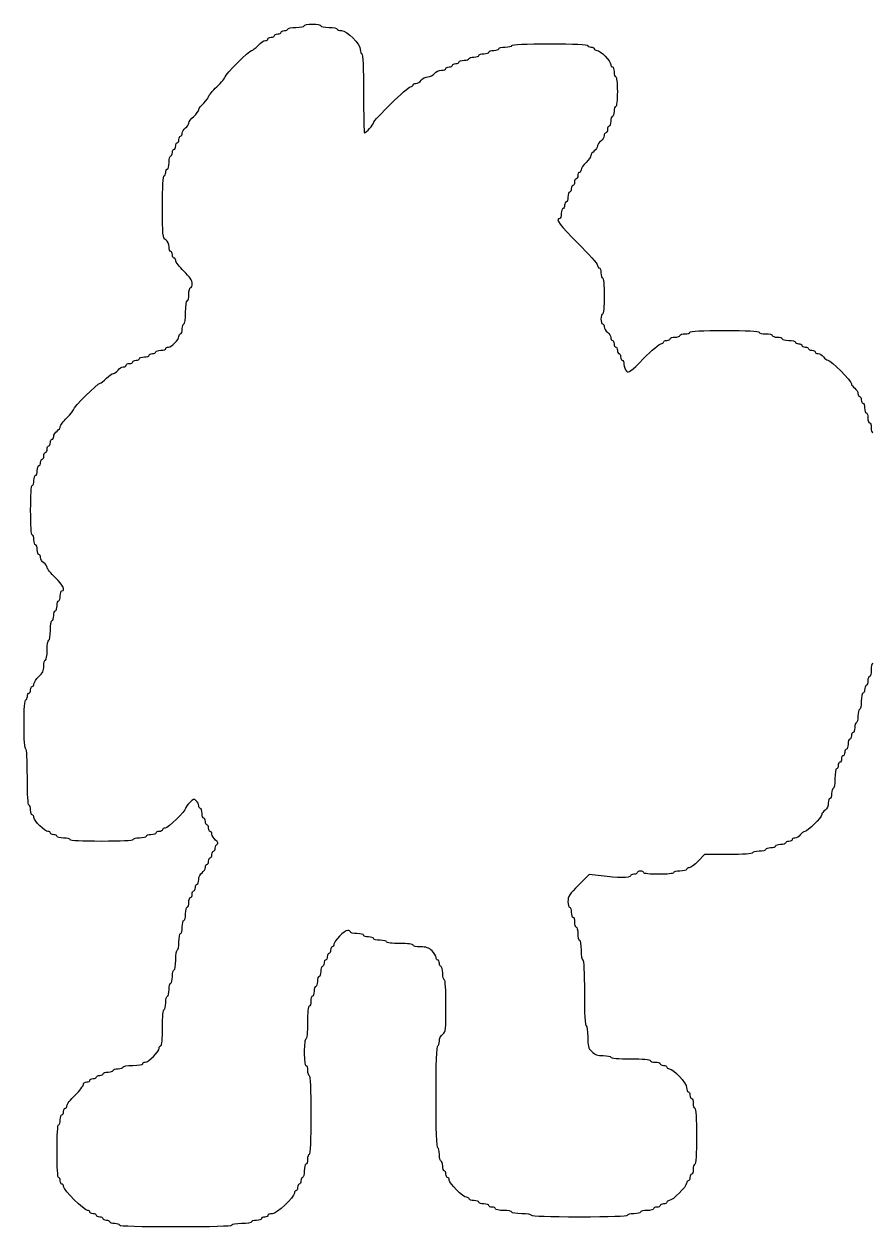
# Model space of a CAD drawing. Extents: x 97 to 1136, y -46 to 735.
# Drawn here: x 97 to 611, y 5 to 735 of the extents above; entities that cross this region are included whole.
import ezdxf

# ---------------------------------------------------------------- set-up
doc = ezdxf.new("R2010")
doc.units = 0
doc.layers.get('0').update_dxf_attribs({"linetype": 'CONTINUOUS'})

msp = doc.modelspace()

# ---------------------------------------------------------------- linework, layer by layer
at = {"color": 7}
for p, q in [((509.482275, 230.720692), (505.639072, 226.720695)), ((524.060662, 230.720692), (509.482275, 230.720692)), ((439.557443, 218.676525), (433.098263, 212.21733)), ((446.84826, 217.729695), (439.557443, 218.676525)), ((154.639065, 5.720715), (154.639065, 5.720715))]:
    msp.add_line(p, q, dxfattribs=at)
for points in [[(252.639075, 729.720691), (252.639075, 730.270696), (253.539075, 730.720696), (254.639077, 730.720696)], [(254.639077, 730.720696), (255.739072, 730.720696), (256.639072, 731.170696), (256.639072, 731.720694)], [(256.639072, 731.720694), (256.639072, 732.270691), (258.889072, 732.720691), (261.639075, 732.720691)], [(261.639075, 732.720691), (264.389077, 732.720691), (266.639077, 733.170691), (266.639077, 733.720696)], [(266.639077, 733.720696), (266.639077, 734.270694), (268.889077, 734.720694), (271.639072, 734.720694)], [(271.639072, 734.720694), (274.389075, 734.720694), (276.639075, 734.270694), (276.639075, 733.720696)], [(276.639075, 733.720696), (276.639075, 733.170691), (278.889075, 732.720691), (281.639077, 732.720691)], [(281.639077, 732.720691), (284.389072, 732.720691), (286.639072, 732.270691), (286.639072, 731.720694)], [(286.639072, 731.720694), (286.639072, 731.170696), (287.775915, 730.720696), (289.165395, 730.720696)], [(289.165395, 730.720696), (292.610362, 730.720696), (300.639075, 722.691984), (300.639075, 719.247009)], [(238.639072, 721.720696), (240.180405, 723.370696), (242.160952, 724.720696), (243.040282, 724.720696)], [(243.040282, 724.720696), (243.919612, 724.720696), (244.639072, 725.170696), (244.639072, 725.720694)], [(244.639072, 725.720694), (244.639072, 726.270691), (245.539072, 726.720691), (246.639075, 726.720691)], [(246.639075, 726.720691), (247.73907, 726.720691), (248.63907, 727.170691), (248.63907, 727.720696)], [(248.63907, 727.720696), (248.63907, 728.270694), (249.53907, 728.720694), (250.639072, 728.720694)], [(250.639072, 728.720694), (251.739075, 728.720694), (252.639075, 729.170694), (252.639075, 729.720691)], [(392.63907, 721.720696), (392.63907, 722.358376), (400.972402, 722.720694), (415.639072, 722.720694)], [(415.639072, 722.720694), (430.305742, 722.720694), (438.639067, 722.358376), (438.639067, 721.720696)], [(218.63907, 702.671896), (218.63907, 704.102544), (233.28807, 718.720696), (234.721732, 718.720696)], [(234.721732, 718.720696), (235.33494, 718.720696), (237.09774, 720.070696), (238.639072, 721.720696)], [(300.639075, 719.247009), (300.639075, 717.857536), (301.089075, 716.720694), (301.639072, 716.720694)], [(301.639072, 716.720694), (302.277967, 716.720694), (302.639077, 708.054024), (302.639077, 692.720694)], [(369.639067, 714.720691), (371.289067, 714.720691), (372.639067, 715.170691), (372.639067, 715.720696)], [(372.639067, 715.720696), (372.639067, 716.270694), (373.989067, 716.720694), (375.639067, 716.720694)], [(375.639067, 716.720694), (377.289067, 716.720694), (378.639067, 717.170694), (378.639067, 717.720691)], [(378.639067, 717.720691), (378.639067, 718.270696), (379.989067, 718.720696), (381.639067, 718.720696)], [(381.639067, 718.720696), (383.289067, 718.720696), (384.639067, 719.170696), (384.639067, 719.720694)], [(384.639067, 719.720694), (384.639067, 720.270691), (386.439067, 720.720691), (388.639072, 720.720691)], [(388.639072, 720.720691), (390.83907, 720.720691), (392.63907, 721.170691), (392.63907, 721.720696)], [(438.639067, 721.720696), (438.639067, 721.170691), (439.539067, 720.720691), (440.63907, 720.720691)], [(440.63907, 720.720691), (441.739072, 720.720691), (442.639072, 720.270691), (442.639072, 719.720694)], [(442.639072, 719.720694), (442.639072, 719.170696), (443.329072, 718.720696), (444.172402, 718.720696)], [(444.172402, 718.720696), (446.162812, 718.720696), (452.63907, 712.244431), (452.63907, 710.254029)], [(352.63908, 707.720694), (352.63908, 708.270691), (353.53908, 708.720691), (354.639075, 708.720691)], [(354.639075, 708.720691), (355.739077, 708.720691), (356.639077, 709.170691), (356.639077, 709.720696)], [(356.639077, 709.720696), (356.639077, 710.270694), (357.539077, 710.720694), (358.63908, 710.720694)], [(358.63908, 710.720694), (359.739075, 710.720694), (360.639075, 711.170694), (360.639075, 711.720691)], [(360.639075, 711.720691), (360.639075, 712.270696), (361.989075, 712.720696), (363.639075, 712.720696)], [(363.639075, 712.720696), (365.289075, 712.720696), (366.639075, 713.170696), (366.639075, 713.720694)], [(366.639075, 713.720694), (366.639075, 714.270691), (367.989075, 714.720691), (369.639067, 714.720691)], [(452.63907, 710.254029), (452.63907, 709.410691), (453.08907, 708.720691), (453.639075, 708.720691)], [(453.639075, 708.720691), (454.189072, 708.720691), (454.639072, 707.370691), (454.639072, 705.720691)], [(213.639067, 696.720691), (216.389062, 699.399279), (218.63907, 702.077319), (218.63907, 702.671896)], [(337.639072, 700.720696), (338.434245, 701.823931), (340.227765, 702.720691), (341.639077, 702.720691)], [(341.639077, 702.720691), (343.050382, 702.720691), (344.843902, 703.617459), (345.639075, 704.720694)], [(345.639075, 704.720694), (346.485585, 705.895164), (348.227767, 706.720696), (349.859835, 706.720696)], [(349.859835, 706.720696), (351.388417, 706.720696), (352.63908, 707.170696), (352.63908, 707.720694)], [(454.639072, 705.720691), (454.639072, 704.070691), (455.089072, 702.720691), (455.63907, 702.720691)], [(455.63907, 702.720691), (456.23166, 702.720691), (456.639075, 699.054024), (456.639075, 693.720691)], [(208.639065, 690.686829), (208.639065, 691.326871), (210.889065, 694.042111), (213.639067, 696.720691)], [(308.639077, 674.686867), (308.639077, 676.343896), (329.436232, 696.720691), (331.127445, 696.720691)], [(331.127445, 696.720691), (331.958842, 696.720691), (332.639077, 697.170691), (332.639077, 697.720696)], [(332.639077, 697.720696), (332.639077, 698.270694), (333.439732, 698.720694), (334.418317, 698.720694)], [(334.418317, 698.720694), (335.396895, 698.720694), (336.846232, 699.620694), (337.639072, 700.720696)], [(456.639075, 693.720691), (456.639075, 688.387359), (456.23166, 684.720691), (455.63907, 684.720691)], [(202.639065, 682.720696), (202.639065, 683.379361), (203.989065, 685.179361), (205.639065, 686.720694)], [(205.639065, 686.720694), (207.289065, 688.262026), (208.639065, 690.046786), (208.639065, 690.686829)], [(302.639077, 692.720694), (302.639077, 679.520694), (302.884522, 668.720692), (303.184522, 668.720692)], [(199.639065, 678.720691), (201.289065, 680.262024), (202.639065, 682.062024), (202.639065, 682.720696)], [(454.639072, 681.720691), (454.639072, 680.070691), (454.189072, 678.720691), (453.639075, 678.720691)], [(455.63907, 684.720691), (455.089072, 684.720691), (454.639072, 683.370691), (454.639072, 681.720691)], [(192.639067, 668.49993), (192.639067, 669.478515), (193.539067, 670.92786), (194.639062, 671.720692)], [(194.639062, 671.720692), (195.739065, 672.513525), (196.639065, 673.782322), (196.639065, 674.540242)], [(196.639065, 674.540242), (196.639065, 675.298164), (197.989065, 677.179366), (199.639065, 678.720691)], [(303.184522, 668.720692), (304.171927, 668.720692), (308.639077, 673.60686), (308.639077, 674.686867)], [(451.639072, 672.72069), (451.089075, 672.72069), (450.639075, 671.82069), (450.639075, 670.720695)], [(452.63907, 675.720691), (452.63907, 674.07069), (452.18907, 672.72069), (451.639072, 672.72069)], [(453.639075, 678.720691), (453.08907, 678.720691), (452.63907, 677.370691), (452.63907, 675.720691)], [(189.639067, 662.720692), (190.189065, 662.720692), (190.639065, 663.620692), (190.639065, 664.720695)], [(190.639065, 664.720695), (190.639065, 665.82069), (191.089065, 666.72069), (191.639062, 666.72069)], [(191.639062, 666.72069), (192.189067, 666.72069), (192.639067, 667.521352), (192.639067, 668.49993)], [(448.639072, 666.941452), (448.639072, 665.962867), (447.739072, 664.51353), (446.63907, 663.72069)], [(449.63907, 668.720692), (449.089072, 668.720692), (448.639072, 667.920037), (448.639072, 666.941452)], [(450.639075, 670.720695), (450.639075, 669.620692), (450.189075, 668.720692), (449.63907, 668.720692)], [(186.639067, 656.720692), (186.639067, 657.820695), (187.089067, 658.720695), (187.639065, 658.720695)], [(187.639065, 658.720695), (188.189062, 658.720695), (188.639062, 659.620695), (188.639062, 660.72069)], [(188.639062, 660.72069), (188.639062, 661.820692), (189.089062, 662.720692), (189.639067, 662.720692)], [(442.639072, 657.72069), (441.53907, 656.927857), (440.63907, 655.65906), (440.63907, 654.90114)], [(444.639067, 660.72069), (444.639067, 659.86353), (443.739067, 658.51353), (442.639072, 657.72069)], [(446.63907, 663.72069), (445.539067, 662.927857), (444.639067, 661.577857), (444.639067, 660.72069)], [(183.639067, 646.720695), (184.189065, 646.720695), (184.639065, 648.520695), (184.639065, 650.720692)], [(184.639065, 650.720692), (184.639065, 652.92069), (185.089065, 654.72069), (185.639062, 654.72069)], [(185.639062, 654.72069), (186.189067, 654.72069), (186.639067, 655.62069), (186.639067, 656.720692)], [(437.63907, 650.720692), (435.98907, 649.17936), (434.63907, 647.19882), (434.63907, 646.319482)], [(440.63907, 654.90114), (440.63907, 654.143227), (439.28907, 652.262025), (437.63907, 650.720692)], [(180.639067, 623.941455), (180.639067, 635.794282), (181.007895, 642.72069), (181.639065, 642.72069)], [(181.639065, 642.72069), (182.189062, 642.72069), (182.639062, 643.62069), (182.639062, 644.720692)], [(182.639062, 644.720692), (182.639062, 645.820695), (183.089062, 646.720695), (183.639067, 646.720695)], [(432.639067, 642.72069), (432.639067, 641.620695), (432.189067, 640.720695), (431.63907, 640.720695)], [(433.639072, 644.720692), (433.089067, 644.720692), (432.639067, 643.820692), (432.639067, 642.72069)], [(434.63907, 646.319482), (434.63907, 645.440145), (434.18907, 644.720692), (433.639072, 644.720692)], [(429.639067, 636.72069), (429.08907, 636.72069), (428.63907, 635.82069), (428.63907, 634.720695)], [(430.639072, 638.720692), (430.639072, 637.62069), (430.189072, 636.72069), (429.639067, 636.72069)], [(431.63907, 640.720695), (431.089072, 640.720695), (430.639072, 639.820695), (430.639072, 638.720692)], [(426.639067, 629.720692), (426.639067, 628.070692), (426.189067, 626.720692), (425.63907, 626.720692)], [(427.639072, 632.720692), (427.089067, 632.720692), (426.639067, 631.370692), (426.639067, 629.720692)], [(428.63907, 634.720695), (428.63907, 633.620692), (428.18907, 632.720692), (427.639072, 632.720692)], [(182.639062, 603.72069), (180.761235, 605.074155), (180.639067, 606.309382), (180.639067, 623.941455)], [(423.639067, 622.720695), (423.08907, 622.720695), (422.63907, 621.370695), (422.63907, 619.720695)], [(424.639072, 624.72069), (424.639072, 623.620695), (424.189072, 622.720695), (423.639067, 622.720695)], [(425.63907, 626.720692), (425.089072, 626.720692), (424.639072, 625.820692), (424.639072, 624.72069)], [(421.639072, 616.720695), (418.71912, 616.720695), (421.83477, 612.472072), (432.639067, 601.720695)], [(422.63907, 619.720695), (422.63907, 618.070695), (422.18907, 616.720695), (421.639072, 616.720695)], [(184.639065, 599.49993), (184.639065, 601.132005), (183.813532, 602.87418), (182.639062, 603.72069)], [(185.639062, 596.720692), (185.089065, 596.720692), (184.639065, 597.971355), (184.639065, 599.49993)], [(432.639067, 601.720695), (439.239067, 595.15302), (444.639067, 589.091242), (444.639067, 588.25008)], [(186.639067, 594.72069), (186.639067, 595.820692), (186.189067, 596.720692), (185.639062, 596.720692)], [(187.639065, 592.720695), (187.089067, 592.720695), (186.639067, 593.620695), (186.639067, 594.72069)], [(188.639062, 591.155775), (188.639062, 592.016475), (188.189062, 592.720695), (187.639065, 592.720695)], [(193.639065, 584.720692), (190.889062, 587.399272), (188.639062, 590.29506), (188.639062, 591.155775)], [(198.639067, 577.285612), (198.639067, 579.047505), (197.073645, 581.375302), (193.639065, 584.720692)], [(444.639067, 588.25008), (444.639067, 587.40891), (445.089067, 586.720695), (445.639072, 586.720695)], [(445.639072, 586.720695), (446.18907, 586.720695), (446.63907, 585.370695), (446.63907, 583.720695)], [(197.639062, 574.720695), (198.189067, 574.720695), (198.639067, 575.874915), (198.639067, 577.285612)], [(446.63907, 583.720695), (446.63907, 582.070695), (447.08907, 580.720695), (447.639075, 580.720695)], [(447.639075, 580.720695), (448.245135, 580.720695), (448.639072, 576.38736), (448.639072, 569.720692)], [(195.639067, 566.720692), (196.189065, 566.720692), (196.639065, 568.520692), (196.639065, 570.72069)], [(196.639065, 570.72069), (196.639065, 572.920695), (197.089065, 574.720695), (197.639062, 574.720695)], [(448.639072, 569.720692), (448.639072, 563.054025), (448.245135, 558.72069), (447.639075, 558.72069)], [(194.639062, 559.720695), (194.639062, 563.720692), (195.067635, 566.720692), (195.639067, 566.720692)], [(193.639065, 552.72069), (194.210497, 552.72069), (194.639062, 555.72069), (194.639062, 559.720695)], [(447.639075, 558.72069), (447.08907, 558.72069), (446.63907, 557.37069), (446.63907, 555.72069)], [(446.63907, 555.72069), (446.63907, 554.07069), (447.08907, 552.72069), (447.639075, 552.72069)], [(191.639062, 546.72069), (192.189067, 546.72069), (192.639067, 548.07069), (192.639067, 549.72069)], [(192.639067, 549.72069), (192.639067, 551.37069), (193.089067, 552.72069), (193.639065, 552.72069)], [(447.639075, 552.72069), (448.189072, 552.72069), (448.639072, 551.920035), (448.639072, 550.94145)], [(448.639072, 550.94145), (448.639072, 549.962872), (449.539072, 548.513535), (450.639075, 547.720695)], [(450.639075, 547.720695), (451.73907, 546.927855), (452.63907, 545.47851), (452.63907, 544.499932)], [(497.63907, 546.72069), (499.28907, 546.72069), (500.63907, 547.17069), (500.63907, 547.720695)], [(500.63907, 547.720695), (500.63907, 548.355615), (508.305742, 548.720692), (521.639062, 548.720692)], [(521.639062, 548.720692), (534.972412, 548.720692), (542.639062, 548.355615), (542.639062, 547.720695)], [(542.639062, 547.720695), (542.639062, 547.17069), (544.439062, 546.72069), (546.639037, 546.72069)], [(184.184512, 538.720695), (186.184987, 538.720695), (190.639065, 543.174772), (190.639065, 545.17524)], [(190.639065, 545.17524), (190.639065, 546.025245), (191.089065, 546.72069), (191.639062, 546.72069)], [(452.63907, 544.499932), (452.63907, 543.521355), (453.08907, 542.720692), (453.639075, 542.720692)], [(453.639075, 542.720692), (454.189072, 542.720692), (454.639072, 541.820692), (454.639072, 540.72069)], [(454.639072, 540.72069), (454.639072, 539.620695), (455.089072, 538.720695), (455.63907, 538.720695)], [(472.58439, 531.665542), (477.522225, 536.645872), (482.254545, 540.72069), (483.100665, 540.72069)], [(483.100665, 540.72069), (483.946792, 540.72069), (484.639072, 541.17069), (484.639072, 541.720695)], [(484.639072, 541.720695), (484.639072, 542.270692), (485.539072, 542.720692), (486.639075, 542.720692)], [(486.639075, 542.720692), (487.73907, 542.720692), (488.63907, 543.170692), (488.63907, 543.72069)], [(488.63907, 543.72069), (488.63907, 544.270695), (489.98907, 544.720695), (491.63907, 544.720695)], [(491.63907, 544.720695), (493.28907, 544.720695), (494.63907, 545.170695), (494.63907, 545.720692)], [(494.63907, 545.720692), (494.63907, 546.27069), (495.98907, 546.72069), (497.63907, 546.72069)], [(546.639037, 546.72069), (548.839087, 546.72069), (550.639087, 546.27069), (550.639087, 545.720692)], [(550.639087, 545.720692), (550.639087, 545.170695), (551.989087, 544.720695), (553.639087, 544.720695)], [(553.639087, 544.720695), (555.289087, 544.720695), (556.639087, 544.270695), (556.639087, 543.72069)], [(556.639087, 543.72069), (556.639087, 543.170692), (558.439087, 542.720692), (560.639062, 542.720692)], [(560.639062, 542.720692), (562.839037, 542.720692), (564.639037, 542.270692), (564.639037, 541.720695)], [(564.639037, 541.720695), (564.639037, 541.17069), (565.539037, 540.72069), (566.639062, 540.72069)], [(566.639062, 540.72069), (567.739087, 540.72069), (568.639087, 540.27069), (568.639087, 539.720692)], [(169.639065, 532.720695), (171.289065, 532.720695), (172.639065, 533.170695), (172.639065, 533.720692)], [(172.639065, 533.720692), (172.639065, 534.27069), (173.539065, 534.72069), (174.639067, 534.72069)], [(174.639067, 534.72069), (175.739062, 534.72069), (176.639062, 535.17069), (176.639062, 535.720695)], [(176.639062, 535.720695), (176.639062, 536.270692), (177.989062, 536.720692), (179.639062, 536.720692)], [(179.639062, 536.720692), (181.289062, 536.720692), (182.639062, 537.170692), (182.639062, 537.72069)], [(182.639062, 537.72069), (182.639062, 538.270695), (183.334515, 538.720695), (184.184512, 538.720695)], [(455.63907, 538.720695), (456.189075, 538.720695), (456.639075, 537.820695), (456.639075, 536.720692)], [(456.639075, 536.720692), (456.639075, 535.62069), (457.089075, 534.72069), (457.639072, 534.72069)], [(457.639072, 534.72069), (458.18907, 534.72069), (458.63907, 533.82069), (458.63907, 532.720695)], [(568.639087, 539.720692), (568.639087, 539.170695), (569.539087, 538.720695), (570.639037, 538.720695)], [(570.639037, 538.720695), (571.739062, 538.720695), (572.639062, 538.270695), (572.639062, 537.72069)], [(572.639062, 537.72069), (572.639062, 537.170692), (573.539062, 536.720692), (574.639087, 536.720692)], [(574.639087, 536.720692), (575.739037, 536.720692), (576.639037, 536.270692), (576.639037, 535.720695)], [(576.639037, 535.720695), (576.639037, 535.17069), (577.439737, 534.72069), (578.418337, 534.72069)], [(578.418337, 534.72069), (579.396862, 534.72069), (580.846237, 533.82069), (581.639062, 532.720695)], [(153.63906, 524.720692), (154.4319, 525.820695), (155.881245, 526.720695), (156.859822, 526.720695)], [(156.859822, 526.720695), (157.838407, 526.720695), (158.639062, 527.170695), (158.639062, 527.720692)], [(158.639062, 527.720692), (158.639062, 528.27069), (159.539062, 528.72069), (160.639065, 528.72069)], [(160.639065, 528.72069), (161.739067, 528.72069), (162.639067, 529.17069), (162.639067, 529.720695)], [(162.639067, 529.720695), (162.639067, 530.270692), (163.539067, 530.720692), (164.639062, 530.720692)], [(164.639062, 530.720692), (165.739065, 530.720692), (166.639065, 531.170692), (166.639065, 531.72069)], [(166.639065, 531.72069), (166.639065, 532.270695), (167.989065, 532.720695), (169.639065, 532.720695)], [(458.63907, 532.720695), (458.63907, 531.620692), (459.08907, 530.720692), (459.639075, 530.720692)], [(459.639075, 530.720692), (460.189072, 530.720692), (460.639072, 529.563555), (460.639072, 528.149265)], [(460.639072, 528.149265), (460.639072, 526.734982), (461.306752, 524.910165), (462.12279, 524.094112)], [(462.12279, 524.094112), (463.434435, 522.782482), (464.64783, 523.660665), (472.58439, 531.665542)], [(581.639062, 532.720695), (582.431887, 531.620692), (583.664587, 530.720692), (584.378362, 530.720692)], [(584.378362, 530.720692), (586.069537, 530.720692), (598.639087, 518.15118), (598.639087, 516.459975)], [(142.721722, 516.72069), (143.33493, 516.72069), (145.09773, 518.07069), (146.639062, 519.72069)], [(146.639062, 519.72069), (148.180395, 521.37069), (150.06159, 522.72069), (150.81951, 522.72069)], [(150.81951, 522.72069), (151.57743, 522.72069), (152.84622, 523.62069), (153.63906, 524.720692)], [(126.63906, 500.65842), (126.63906, 502.098435), (141.279885, 516.72069), (142.721722, 516.72069)], [(598.639087, 516.459975), (598.639087, 515.7462), (599.539087, 514.51353), (600.639037, 513.72069)], [(600.639037, 513.72069), (601.739062, 512.92785), (602.639062, 511.478512), (602.639062, 510.499935)], [(602.639062, 510.499935), (602.639062, 509.52135), (603.089062, 508.720695), (603.639037, 508.720695)], [(603.639037, 508.720695), (604.189012, 508.720695), (604.639012, 507.820695), (604.639012, 506.720692)], [(604.639012, 506.720692), (604.639012, 505.62069), (605.089012, 504.72069), (605.639062, 504.72069)], [(605.639062, 504.72069), (606.189037, 504.72069), (606.639037, 503.37069), (606.639037, 501.72069)], [(122.639062, 495.72069), (124.83906, 497.834452), (126.63906, 500.056432), (126.63906, 500.65842)], [(606.639037, 501.72069), (606.639037, 500.07069), (607.089037, 498.72069), (607.639012, 498.72069)], [(607.639012, 498.72069), (608.189062, 498.72069), (608.639062, 497.37069), (608.639062, 495.72069)], [(116.63907, 487.720695), (117.739072, 488.513535), (118.639072, 489.773152), (118.639072, 490.519852)], [(118.639072, 490.519852), (118.639072, 491.266552), (120.439065, 493.606935), (122.639062, 495.72069)], [(608.639062, 495.72069), (608.639062, 494.07069), (609.089062, 492.72069), (609.639037, 492.72069)], [(609.639037, 492.72069), (610.189012, 492.72069), (610.639012, 491.37069), (610.639012, 489.72069)], [(610.639012, 489.72069), (610.639012, 488.07069), (611.089012, 486.72069), (611.639062, 486.72069)], [(112.639072, 480.72069), (112.639072, 481.820692), (113.089072, 482.720692), (113.63907, 482.720692)], [(113.63907, 482.720692), (114.189067, 482.720692), (114.639067, 483.521355), (114.639067, 484.499932)], [(114.639067, 484.499932), (114.639067, 485.47851), (115.539067, 486.927855), (116.63907, 487.720695)], [(108.639067, 472.720695), (108.639067, 473.82069), (109.089067, 474.72069), (109.639072, 474.72069)], [(109.639072, 474.72069), (110.18907, 474.72069), (110.63907, 475.62069), (110.63907, 476.720692)], [(110.63907, 476.720692), (110.63907, 477.820695), (111.08907, 478.720695), (111.639067, 478.720695)], [(111.639067, 478.720695), (112.189072, 478.720695), (112.639072, 479.620695), (112.639072, 480.72069)], [(105.639067, 466.720695), (106.189072, 466.720695), (106.639072, 467.620695), (106.639072, 468.72069)], [(106.639072, 468.72069), (106.639072, 469.820692), (107.089072, 470.720692), (107.63907, 470.720692)], [(107.63907, 470.720692), (108.189067, 470.720692), (108.639067, 471.620692), (108.639067, 472.720695)], [(102.639067, 457.720695), (102.639067, 459.370695), (103.089067, 460.720695), (103.639072, 460.720695)], [(103.639072, 460.720695), (104.18907, 460.720695), (104.63907, 462.070695), (104.63907, 463.720695)], [(104.63907, 463.720695), (104.63907, 465.370695), (105.08907, 466.720695), (105.639067, 466.720695)], [(100.639072, 439.720695), (100.639072, 449.054025), (101.016847, 454.720695), (101.63907, 454.720695)], [(101.63907, 454.720695), (102.189067, 454.720695), (102.639067, 456.070695), (102.639067, 457.720695)], [(101.63907, 424.720695), (101.016847, 424.720695), (100.639072, 430.387365), (100.639072, 439.720695)], [(102.639067, 421.720695), (102.639067, 423.370695), (102.189067, 424.720695), (101.63907, 424.720695)], [(103.639072, 418.720695), (103.089067, 418.720695), (102.639067, 420.070695), (102.639067, 421.720695)], [(104.63907, 415.720695), (104.63907, 417.370695), (104.18907, 418.720695), (103.639072, 418.720695)], [(105.639067, 412.720695), (105.08907, 412.720695), (104.63907, 414.070695), (104.63907, 415.720695)], [(106.639072, 410.941455), (106.639072, 411.920032), (106.189072, 412.720695), (105.639067, 412.720695)], [(108.639067, 407.720692), (107.539072, 408.513532), (106.639072, 409.96287), (106.639072, 410.941455)], [(110.63907, 404.935012), (110.63907, 405.674302), (109.73907, 406.927852), (108.639067, 407.720692)], [(115.639072, 398.720692), (112.88907, 401.399272), (110.63907, 404.195722), (110.63907, 404.935012)], [(119.639062, 390.72069), (122.01663, 390.72069), (120.27384, 394.20627), (115.639072, 398.720692)], [(117.639067, 384.72069), (118.189072, 384.72069), (118.639072, 386.07069), (118.639072, 387.72069)], [(118.639072, 387.72069), (118.639072, 389.37069), (119.089072, 390.72069), (119.639062, 390.72069)], [(115.639072, 378.72069), (116.18907, 378.72069), (116.63907, 380.07069), (116.63907, 381.72069)], [(116.63907, 381.72069), (116.63907, 383.37069), (117.08907, 384.72069), (117.639067, 384.72069)], [(112.639072, 366.72069), (112.639072, 370.05402), (113.083507, 372.72069), (113.63907, 372.72069)], [(113.63907, 372.72069), (114.189067, 372.72069), (114.639067, 374.07069), (114.639067, 375.72069)], [(114.639067, 375.72069), (114.639067, 377.37069), (115.089067, 378.72069), (115.639072, 378.72069)], [(111.639067, 360.72069), (112.19463, 360.72069), (112.639072, 363.38736), (112.639072, 366.72069)], [(110.63907, 354.72069), (110.63907, 358.05402), (111.083512, 360.72069), (111.639067, 360.72069)], [(109.639072, 348.72069), (110.194627, 348.72069), (110.63907, 351.38736), (110.63907, 354.72069)], [(105.639067, 338.720692), (107.89752, 340.830405), (108.639067, 342.412672), (108.639067, 345.121905)], [(108.639067, 345.121905), (108.639067, 347.10123), (109.089067, 348.72069), (109.639072, 348.72069)], [(611.639062, 346.720695), (611.089012, 346.720695), (610.639012, 344.920695), (610.639012, 342.72069)], [(102.639067, 334.319482), (102.639067, 335.198812), (103.989067, 337.17936), (105.639067, 338.720692)], [(608.639062, 336.279712), (608.639062, 334.937175), (608.189062, 333.56061), (607.639012, 333.220695)], [(609.639037, 338.720692), (609.089062, 338.720692), (608.639062, 337.62225), (608.639062, 336.279712)], [(610.639012, 342.72069), (610.639012, 340.520692), (610.189012, 338.720692), (609.639037, 338.720692)], [(98.63907, 326.720692), (98.63907, 327.820695), (99.08907, 328.720695), (99.639067, 328.720695)], [(99.639067, 328.720695), (100.189072, 328.720695), (100.639072, 329.620695), (100.639072, 330.72069)], [(100.639072, 330.72069), (100.639072, 331.820692), (101.089072, 332.720692), (101.63907, 332.720692)], [(101.63907, 332.720692), (102.189067, 332.720692), (102.639067, 333.440152), (102.639067, 334.319482)], [(605.639062, 328.720695), (605.089012, 328.720695), (604.639012, 326.470695), (604.639012, 323.720692)], [(606.639037, 330.661672), (606.639037, 329.59413), (606.189037, 328.720695), (605.639062, 328.720695)], [(607.639012, 333.220695), (607.089037, 332.880772), (606.639037, 331.729215), (606.639037, 330.661672)], [(96.639067, 309.72069), (96.639067, 319.05402), (97.01685, 324.72069), (97.639072, 324.72069)], [(97.639072, 324.72069), (98.18907, 324.72069), (98.63907, 325.62069), (98.63907, 326.720692)], [(604.639012, 323.720692), (604.639012, 320.97069), (604.189012, 318.72069), (603.639037, 318.72069)], [(602.639062, 314.720692), (602.639062, 312.520695), (602.189062, 310.720695), (601.639087, 310.720695)], [(603.639037, 318.72069), (603.089062, 318.72069), (602.639062, 316.92069), (602.639062, 314.720692)], [(97.639072, 294.72069), (97.01685, 294.72069), (96.639067, 300.38736), (96.639067, 309.72069)], [(600.639037, 307.720695), (600.639037, 306.070695), (600.189037, 304.720695), (599.639062, 304.720695)], [(601.639087, 310.720695), (601.089037, 310.720695), (600.639037, 309.370695), (600.639037, 307.720695)], [(597.639037, 300.72069), (597.089062, 300.72069), (596.639062, 299.37069), (596.639062, 297.72069)], [(598.639087, 302.720692), (598.639087, 301.62069), (598.189087, 300.72069), (597.639037, 300.72069)], [(599.639062, 304.720695), (599.089087, 304.720695), (598.639087, 303.820695), (598.639087, 302.720692)], [(98.63907, 277.720695), (98.63907, 288.38736), (98.266522, 294.72069), (97.639072, 294.72069)], [(594.639037, 292.720695), (594.639037, 291.620692), (594.189037, 290.720692), (593.639062, 290.720692)], [(595.639087, 294.72069), (595.089037, 294.72069), (594.639037, 293.82069), (594.639037, 292.720695)], [(596.639062, 297.72069), (596.639062, 296.07069), (596.189062, 294.72069), (595.639087, 294.72069)], [(590.639062, 284.720692), (590.639062, 283.62069), (590.189062, 282.72069), (589.639087, 282.72069)], [(591.639037, 286.720695), (591.089062, 286.720695), (590.639062, 285.820695), (590.639062, 284.720692)], [(592.639087, 288.72069), (592.639087, 287.620695), (592.189087, 286.720695), (591.639037, 286.720695)], [(593.639062, 290.720692), (593.089087, 290.720692), (592.639087, 289.820692), (592.639087, 288.72069)], [(99.639067, 260.720693), (99.011617, 260.720693), (98.63907, 267.054023), (98.63907, 277.720695)], [(589.639087, 282.72069), (589.083487, 282.72069), (588.639037, 280.05402), (588.639037, 276.72069)], [(587.639062, 270.72069), (587.089087, 270.72069), (586.639087, 269.37069), (586.639087, 267.72069)], [(588.639037, 276.72069), (588.639037, 273.38736), (588.194662, 270.72069), (587.639062, 270.72069)], [(201.152055, 263.35056), (199.836037, 264.666585), (199.376062, 264.548603), (197.152057, 262.32459)], [(202.639065, 260.29212), (202.639065, 261.156405), (201.969907, 262.5327), (201.152055, 263.35056)], [(585.639037, 264.72069), (585.089062, 264.72069), (584.639062, 263.470035), (584.639062, 261.941452)], [(586.639087, 267.72069), (586.639087, 266.07069), (586.189087, 264.72069), (585.639037, 264.72069)], [(100.639072, 257.720693), (100.639072, 259.370693), (100.189072, 260.720693), (99.639067, 260.720693)], [(101.63907, 254.720693), (101.089072, 254.720693), (100.639072, 256.070693), (100.639072, 257.720693)], [(194.639062, 258.744413), (194.639062, 257.09289), (183.874755, 246.72069), (182.160802, 246.72069)], [(197.152057, 262.32459), (195.769905, 260.942445), (194.639062, 259.331363), (194.639062, 258.744413)], [(203.639062, 258.72069), (203.089065, 258.72069), (202.639065, 259.427835), (202.639065, 260.29212)], [(204.639067, 255.72069), (204.639067, 257.37069), (204.189067, 258.72069), (203.639062, 258.72069)], [(205.639065, 252.72069), (205.089067, 252.72069), (204.639067, 254.07069), (204.639067, 255.72069)], [(582.639037, 257.720692), (581.539087, 256.927852), (580.639087, 255.691672), (580.639087, 254.973615)], [(584.639062, 261.941452), (584.639062, 260.309385), (583.813537, 258.567202), (582.639037, 257.720692)], [(102.639067, 253.187363), (102.639067, 254.030693), (102.189067, 254.720693), (101.63907, 254.720693)], [(111.105742, 244.720695), (109.115332, 244.720695), (102.639067, 251.196952), (102.639067, 253.187363)], [(206.639062, 250.720695), (206.639062, 251.82069), (206.189062, 252.72069), (205.639065, 252.72069)], [(207.639067, 248.720693), (207.089062, 248.720693), (206.639062, 249.620693), (206.639062, 250.720695)], [(208.639065, 246.72069), (208.639065, 247.820693), (208.189065, 248.720693), (207.639067, 248.720693)], [(580.639087, 254.973615), (580.639087, 253.27482), (572.084962, 244.720695), (570.386137, 244.720695)], [(112.639072, 243.72069), (112.639072, 244.270695), (111.949072, 244.720695), (111.105742, 244.720695)], [(114.639067, 242.720692), (113.539072, 242.720692), (112.639072, 243.170692), (112.639072, 243.72069)], [(116.63907, 241.720695), (116.63907, 242.270692), (115.73907, 242.720692), (114.639067, 242.720692)], [(120.63906, 240.72069), (118.43907, 240.72069), (116.63907, 241.17069), (116.63907, 241.720695)], [(170.639062, 241.720695), (170.639062, 241.17069), (168.839062, 240.72069), (166.639065, 240.72069)], [(173.639062, 242.720692), (171.989062, 242.720692), (170.639062, 242.270692), (170.639062, 241.720695)], [(176.639062, 243.72069), (176.639062, 243.170692), (175.289062, 242.720692), (173.639062, 242.720692)], [(178.639065, 244.720695), (177.539062, 244.720695), (176.639062, 244.270695), (176.639062, 243.72069)], [(180.639067, 245.720693), (180.639067, 245.170695), (179.739067, 244.720695), (178.639065, 244.720695)], [(182.160802, 246.72069), (181.323847, 246.72069), (180.639067, 246.27069), (180.639067, 245.720693)], [(209.639062, 244.720695), (209.089065, 244.720695), (208.639065, 245.620695), (208.639065, 246.72069)], [(210.639067, 243.08799), (210.639067, 243.985973), (210.189067, 244.720695), (209.639062, 244.720695)], [(212.889067, 239.453355), (211.651567, 240.554415), (210.639067, 242.19), (210.639067, 243.08799)], [(567.639037, 242.720692), (566.846212, 241.62069), (565.396912, 240.72069), (564.418312, 240.72069)], [(570.386137, 244.720695), (569.668087, 244.720695), (568.431937, 243.820695), (567.639037, 242.720692)], [(124.639065, 239.720692), (124.639065, 240.27069), (122.839065, 240.72069), (120.63906, 240.72069)], [(143.639062, 238.720695), (131.639062, 238.720695), (124.639065, 239.08911), (124.639065, 239.720692)], [(162.639067, 239.720692), (162.639067, 239.08911), (155.639062, 238.720695), (143.639062, 238.720695)], [(166.639065, 240.72069), (164.439067, 240.72069), (162.639067, 240.27069), (162.639067, 239.720692)], [(211.639065, 232.720695), (212.189062, 232.720695), (212.639062, 233.583195), (212.639062, 234.637365)], [(212.639062, 234.637365), (212.639062, 235.69152), (213.201562, 236.755943), (213.889065, 237.002723)], [(213.889065, 237.002723), (214.736955, 237.30708), (214.415272, 238.09542), (212.889067, 239.453355)], [(546.639037, 233.720692), (546.639037, 233.170695), (544.839037, 232.720695), (542.639062, 232.720695)], [(549.639037, 234.72069), (547.989037, 234.72069), (546.639037, 234.27069), (546.639037, 233.720692)], [(552.639037, 235.720695), (552.639037, 235.17069), (551.289037, 234.72069), (549.639037, 234.72069)], [(555.639037, 236.720692), (553.989037, 236.720692), (552.639037, 236.270692), (552.639037, 235.720695)], [(558.639037, 237.72069), (558.639037, 237.170692), (557.289037, 236.720692), (555.639037, 236.720692)], [(560.639062, 238.720695), (559.539037, 238.720695), (558.639037, 238.270695), (558.639037, 237.72069)], [(562.639087, 239.720692), (562.639087, 239.170695), (561.739087, 238.720695), (560.639062, 238.720695)], [(564.418312, 240.72069), (563.439712, 240.72069), (562.639087, 240.27069), (562.639087, 239.720692)], [(207.639067, 224.720693), (208.189065, 224.720693), (208.639065, 225.620693), (208.639065, 226.720695)], [(208.639065, 226.720695), (208.639065, 227.82069), (209.089065, 228.72069), (209.639062, 228.72069)], [(209.639062, 228.72069), (210.189067, 228.72069), (210.639067, 229.62069), (210.639067, 230.720693)], [(210.639067, 230.720693), (210.639067, 231.820695), (211.089067, 232.720695), (211.639065, 232.720695)], [(505.639072, 226.720695), (503.52531, 224.52069), (501.08559, 222.72069), (500.217472, 222.72069)], [(538.639087, 231.72069), (538.639087, 231.09975), (533.112937, 230.720692), (524.060662, 230.720692)], [(542.639062, 232.720695), (540.439087, 232.720695), (538.639087, 232.270695), (538.639087, 231.72069)], [(202.639065, 215.49993), (202.639065, 217.132005), (203.464597, 218.87418), (204.639067, 219.72069)], [(204.639067, 219.72069), (205.739062, 220.51353), (206.639062, 221.962875), (206.639062, 222.941453)], [(206.639062, 222.941453), (206.639062, 223.92003), (207.089062, 224.720693), (207.639067, 224.720693)], [(468.639075, 219.72069), (468.639075, 219.170692), (467.739075, 218.720692), (466.639073, 218.720692)], [(470.63907, 220.720695), (469.539075, 220.720695), (468.639075, 220.270695), (468.639075, 219.72069)], [(472.639072, 219.72069), (472.639072, 220.270695), (471.739072, 220.720695), (470.63907, 220.720695)], [(481.639072, 218.720692), (476.30574, 218.720692), (472.639072, 219.1281), (472.639072, 219.72069)], [(490.639072, 219.72069), (490.639072, 219.1281), (486.972405, 218.720692), (481.639072, 218.720692)], [(494.63907, 220.720695), (492.439073, 220.720695), (490.639072, 220.270695), (490.639072, 219.72069)], [(498.639075, 221.720692), (498.639075, 221.170695), (496.839075, 220.720695), (494.63907, 220.720695)], [(500.217472, 222.72069), (499.349355, 222.72069), (498.639075, 222.27069), (498.639075, 221.720692)], [(200.639062, 210.72069), (200.639062, 211.820693), (201.089062, 212.720693), (201.639067, 212.720693)], [(201.639067, 212.720693), (202.189065, 212.720693), (202.639065, 213.971355), (202.639065, 215.49993)], [(433.098263, 212.21733), (427.600373, 206.71902), (426.639068, 205.23408), (426.639068, 202.23921)], [(464.63907, 217.720695), (464.63907, 216.476265), (456.466425, 216.480202), (446.84826, 217.729695)], [(466.639073, 218.720692), (465.53907, 218.720692), (464.63907, 218.270692), (464.63907, 217.720695)], [(196.639065, 201.72069), (196.639065, 203.37069), (197.089065, 204.72069), (197.639062, 204.72069)], [(197.639062, 204.72069), (198.189067, 204.72069), (198.639067, 205.62069), (198.639067, 206.720693)], [(198.639067, 206.720693), (198.639067, 207.820695), (199.089067, 208.720695), (199.639065, 208.720695)], [(199.639065, 208.720695), (200.189062, 208.720695), (200.639062, 209.620695), (200.639062, 210.72069)], [(194.639062, 194.720693), (194.639062, 196.92069), (195.089062, 198.72069), (195.639067, 198.72069)], [(195.639067, 198.72069), (196.189065, 198.72069), (196.639065, 200.07069), (196.639065, 201.72069)], [(426.639068, 202.23921), (426.639068, 200.304022), (427.089068, 198.72069), (427.639073, 198.72069)], [(427.639073, 198.72069), (428.18907, 198.72069), (428.63907, 197.37069), (428.63907, 195.72069)], [(192.639067, 186.72069), (192.639067, 188.920695), (193.089067, 190.720695), (193.639065, 190.720695)], [(193.639065, 190.720695), (194.189062, 190.720695), (194.639062, 192.520695), (194.639062, 194.720693)], [(428.63907, 195.72069), (428.63907, 194.07069), (429.08907, 192.72069), (429.639068, 192.72069)], [(429.639068, 192.72069), (430.189073, 192.72069), (430.639073, 191.37069), (430.639073, 189.72069)], [(190.639065, 177.72069), (190.639065, 180.470693), (191.089065, 182.720693), (191.639062, 182.720693)], [(191.639062, 182.720693), (192.189067, 182.720693), (192.639067, 184.520693), (192.639067, 186.72069)], [(293.105745, 184.720695), (291.115335, 184.720695), (284.639078, 178.24443), (284.639078, 176.25402)], [(294.639075, 183.72069), (294.639075, 184.270695), (293.949075, 184.720695), (293.105745, 184.720695)], [(298.639073, 182.720692), (296.439075, 182.720692), (294.639075, 183.170692), (294.639075, 183.72069)], [(302.639078, 181.720695), (302.639078, 182.270692), (300.839078, 182.720692), (298.639073, 182.720692)], [(430.639073, 189.72069), (430.639073, 188.07069), (431.089073, 186.72069), (431.63907, 186.72069)], [(431.63907, 186.72069), (432.189068, 186.72069), (432.639068, 184.92069), (432.639068, 182.720692)], [(432.639068, 182.720692), (432.639068, 180.520695), (433.089068, 178.720695), (433.639073, 178.720695)], [(189.639067, 172.720695), (190.189065, 172.720695), (190.639065, 174.970695), (190.639065, 177.72069)], [(284.639078, 176.25402), (284.639078, 175.41069), (284.189078, 174.72069), (283.639073, 174.72069)], [(305.639078, 180.72069), (303.989078, 180.72069), (302.639078, 181.17069), (302.639078, 181.720695)], [(308.639078, 179.720692), (308.639078, 180.27069), (307.289078, 180.72069), (305.639078, 180.72069)], [(312.639075, 178.720695), (310.439078, 178.720695), (308.639078, 179.170695), (308.639078, 179.720692)], [(316.639073, 177.72069), (316.639073, 178.270695), (314.839073, 178.720695), (312.639075, 178.720695)], [(324.639075, 176.720692), (319.972403, 176.720692), (316.639073, 177.137362), (316.639073, 177.72069)], [(332.639078, 175.720695), (332.639078, 176.304022), (329.305748, 176.720692), (324.639075, 176.720692)], [(337.184528, 174.72069), (334.684523, 174.72069), (332.639078, 175.17069), (332.639078, 175.720695)], [(433.639073, 178.720695), (434.194628, 178.720695), (434.63907, 176.054025), (434.63907, 172.720695)], [(188.639062, 166.720695), (188.639062, 170.054025), (189.083505, 172.720695), (189.639067, 172.720695)], [(280.639073, 168.72069), (280.639073, 167.620695), (280.189073, 166.720695), (279.639075, 166.720695)], [(281.639078, 170.720692), (281.089073, 170.720692), (280.639073, 169.820692), (280.639073, 168.72069)], [(282.639075, 172.720695), (282.639075, 171.620692), (282.189075, 170.720692), (281.639078, 170.720692)], [(283.639073, 174.72069), (283.089075, 174.72069), (282.639075, 173.82069), (282.639075, 172.720695)], [(344.184525, 172.266142), (342.298463, 174.152212), (340.677233, 174.72069), (337.184528, 174.72069)], [(346.639073, 168.266145), (346.639073, 169.116142), (345.534525, 170.916142), (344.184525, 172.266142)], [(347.639078, 166.720695), (347.089073, 166.720695), (346.639073, 167.41614), (346.639073, 168.266145)], [(434.63907, 172.720695), (434.63907, 169.387365), (435.083513, 166.720695), (435.639068, 166.720695)], [(186.639067, 156.72069), (186.639067, 158.920695), (187.089067, 160.720695), (187.639065, 160.720695)], [(187.639065, 160.720695), (188.194627, 160.720695), (188.639062, 163.387365), (188.639062, 166.720695)], [(277.639073, 162.72069), (277.089075, 162.72069), (276.639075, 161.37069), (276.639075, 159.72069)], [(278.639078, 164.720692), (278.639078, 163.62069), (278.189078, 162.72069), (277.639073, 162.72069)], [(279.639075, 166.720695), (279.089078, 166.720695), (278.639078, 165.820695), (278.639078, 164.720692)], [(348.639075, 164.720692), (348.639075, 165.820695), (348.189075, 166.720695), (347.639078, 166.720695)], [(349.639073, 162.72069), (349.089075, 162.72069), (348.639075, 163.62069), (348.639075, 164.720692)], [(350.639078, 158.720692), (350.639078, 160.92069), (350.189078, 162.72069), (349.639073, 162.72069)], [(435.639068, 166.720695), (436.272398, 166.720695), (436.639073, 159.38736), (436.639073, 146.720692)], [(185.639062, 152.720693), (186.189067, 152.720693), (186.639067, 154.520693), (186.639067, 156.72069)], [(274.639073, 153.72069), (274.639073, 152.07069), (274.189073, 150.72069), (273.639075, 150.72069)], [(275.639078, 156.72069), (275.089073, 156.72069), (274.639073, 155.37069), (274.639073, 153.72069)], [(276.639075, 159.72069), (276.639075, 158.07069), (276.189075, 156.72069), (275.639078, 156.72069)], [(351.639075, 154.720695), (351.089078, 154.720695), (350.639078, 156.520695), (350.639078, 158.720692)], [(352.63908, 138.941452), (352.63908, 148.794285), (352.263495, 154.720695), (351.639075, 154.720695)], [(183.639067, 144.72069), (184.189065, 144.72069), (184.639065, 146.52069), (184.639065, 148.720695)], [(184.639065, 148.720695), (184.639065, 150.920693), (185.089065, 152.720693), (185.639062, 152.720693)], [(272.639078, 147.72069), (272.639078, 146.07069), (272.189078, 144.72069), (271.639073, 144.72069)], [(273.639075, 150.72069), (273.089078, 150.72069), (272.639078, 149.37069), (272.639078, 147.72069)], [(436.639073, 146.720692), (436.639073, 134.054025), (437.00574, 126.72069), (437.63907, 126.72069)], [(181.639065, 136.720695), (182.189062, 136.720695), (182.639062, 138.520695), (182.639062, 140.720693)], [(182.639062, 140.720693), (182.639062, 142.92069), (183.089062, 144.72069), (183.639067, 144.72069)], [(269.639078, 138.72069), (269.039078, 138.72069), (268.639073, 134.720692), (268.639073, 128.720692)], [(270.639075, 141.72069), (270.639075, 140.07069), (270.189075, 138.72069), (269.639078, 138.72069)], [(271.639073, 144.72069), (271.089075, 144.72069), (270.639075, 143.37069), (270.639075, 141.72069)], [(350.639078, 121.720695), (352.493678, 123.057412), (352.63908, 124.30938), (352.63908, 138.941452)], [(180.639068, 125.720693), (180.639068, 132.38736), (181.033005, 136.720695), (181.639065, 136.720695)], [(179.639063, 114.72069), (180.245123, 114.72069), (180.639068, 119.054025), (180.639068, 125.720693)], [(268.639073, 128.720692), (268.639073, 122.720692), (268.239075, 118.720695), (267.639075, 118.720695)], [(437.63907, 126.72069), (438.20388, 126.72069), (438.639068, 123.872212), (438.639068, 120.175245)], [(267.639075, 118.720695), (267.055748, 118.720695), (266.639078, 115.387365), (266.639078, 110.720692)], [(347.639078, 114.72069), (348.189075, 114.72069), (348.639075, 115.971352), (348.639075, 117.499935)], [(348.639075, 117.499935), (348.639075, 119.132002), (349.464608, 120.874185), (350.639078, 121.720695)], [(438.639068, 120.175245), (438.639068, 114.559072), (438.987548, 113.281305), (441.093623, 111.175245)], [(170.172398, 104.720693), (172.162807, 104.720693), (178.639065, 111.19695), (178.639065, 113.18736)], [(178.639065, 113.18736), (178.639065, 114.03069), (179.089065, 114.72069), (179.639063, 114.72069)], [(266.639078, 110.720692), (266.639078, 106.05402), (267.055748, 102.72069), (267.639075, 102.72069)], [(346.639073, 83.720692), (346.639073, 103.720695), (346.993913, 114.72069), (347.639078, 114.72069)], [(441.093623, 111.175245), (442.979678, 109.289175), (444.600908, 108.72069), (448.09362, 108.72069)], [(156.639068, 101.720693), (156.639068, 102.276255), (159.305737, 102.72069), (162.639068, 102.72069)], [(162.639068, 102.72069), (165.972397, 102.72069), (168.639068, 103.165133), (168.639068, 103.720695)], [(168.639068, 103.720695), (168.639068, 104.270693), (169.329068, 104.720693), (170.172398, 104.720693)], [(267.639075, 102.72069), (268.189073, 102.72069), (268.639073, 101.37069), (268.639073, 99.72069)], [(448.09362, 108.72069), (450.593625, 108.72069), (452.63907, 108.27069), (452.63907, 107.720692)], [(452.63907, 107.720692), (452.63907, 107.109585), (457.305743, 106.720695), (464.63907, 106.720695)], [(464.63907, 106.720695), (471.972405, 106.720695), (476.63907, 106.331805), (476.63907, 105.72069)], [(476.63907, 105.72069), (476.63907, 105.170692), (477.98907, 104.720692), (479.63907, 104.720692)], [(479.63907, 104.720692), (481.28907, 104.720692), (482.63907, 104.270692), (482.63907, 103.720695)], [(482.63907, 103.720695), (482.63907, 103.17069), (483.53907, 102.72069), (484.639073, 102.72069)], [(484.639073, 102.72069), (485.739075, 102.72069), (486.639075, 102.27069), (486.639075, 101.720692)], [(138.63906, 94.720695), (139.739062, 94.720695), (140.639062, 95.170695), (140.639062, 95.720692)], [(140.639062, 95.720692), (140.639062, 96.27069), (141.539062, 96.72069), (142.639065, 96.72069)], [(142.639065, 96.72069), (143.73906, 96.72069), (144.63906, 97.17069), (144.63906, 97.720695)], [(144.63906, 97.720695), (144.63906, 98.270692), (145.98906, 98.720693), (147.63906, 98.720693)], [(147.63906, 98.720693), (149.28906, 98.720693), (150.63906, 99.170693), (150.63906, 99.72069)], [(150.63906, 99.72069), (150.63906, 100.270695), (151.98906, 100.720695), (153.63906, 100.720695)], [(153.63906, 100.720695), (155.28906, 100.720695), (156.639068, 101.170695), (156.639068, 101.720693)], [(268.639073, 99.72069), (268.639073, 98.07069), (269.089073, 96.72069), (269.639078, 96.72069)], [(269.639078, 96.72069), (270.277965, 96.72069), (270.639075, 88.05402), (270.639075, 72.72069)], [(486.639075, 101.720692), (486.639075, 101.170695), (487.32591, 100.720695), (488.165393, 100.720695)], [(488.165393, 100.720695), (490.743803, 100.720695), (498.639075, 92.071605), (498.639075, 89.247015)], [(127.639065, 84.72069), (130.38906, 87.39927), (132.63906, 90.295065), (132.63906, 91.155772)], [(132.63906, 91.155772), (132.63906, 92.054025), (133.491075, 92.720692), (134.639062, 92.720692)], [(134.639062, 92.720692), (135.739065, 92.720692), (136.639065, 93.170692), (136.639065, 93.72069)], [(136.639065, 93.72069), (136.639065, 94.270695), (137.539065, 94.720695), (138.63906, 94.720695)], [(498.639075, 89.247015), (498.639075, 87.857535), (499.089075, 86.720692), (499.639073, 86.720692)], [(122.639062, 78.285615), (122.639062, 79.146322), (124.889062, 82.04211), (127.639065, 84.72069)], [(347.639078, 52.720665), (346.993913, 52.720665), (346.639073, 63.72069), (346.639073, 83.720692)], [(499.639073, 86.720692), (500.18907, 86.720692), (500.63907, 85.820692), (500.63907, 84.72069)], [(500.63907, 84.72069), (500.63907, 83.620695), (501.08907, 82.720695), (501.639075, 82.720695)], [(501.639075, 82.720695), (502.189073, 82.720695), (502.639073, 81.370695), (502.639073, 79.720695)], [(119.639062, 72.72069), (120.18906, 72.72069), (120.63906, 73.62069), (120.63906, 74.720692)], [(120.63906, 74.720692), (120.63906, 75.820695), (121.08906, 76.720695), (121.639065, 76.720695)], [(121.639065, 76.720695), (122.189062, 76.720695), (122.639062, 77.424915), (122.639062, 78.285615)], [(502.639073, 79.720695), (502.639073, 78.070695), (503.089073, 76.720695), (503.63907, 76.720695)], [(503.63907, 76.720695), (504.26652, 76.720695), (504.639075, 70.387365), (504.639075, 59.720715)], [(116.63907, 50.720715), (116.63907, 60.72069), (117.01407, 66.72069), (117.639067, 66.72069)], [(117.639067, 66.72069), (118.189072, 66.72069), (118.639072, 68.07069), (118.639072, 69.72069)], [(118.639072, 69.72069), (118.639072, 71.37069), (119.089072, 72.72069), (119.639062, 72.72069)], [(270.639075, 72.72069), (270.639075, 57.38739), (270.277965, 48.72069), (269.639078, 48.72069)], [(504.639075, 59.720715), (504.639075, 49.05399), (504.26652, 42.72069), (503.63907, 42.72069)], [(348.639075, 48.72069), (348.639075, 50.920665), (348.189075, 52.720665), (347.639078, 52.720665)], [(117.639067, 34.720665), (117.01407, 34.720665), (116.63907, 40.720665), (116.63907, 50.720715)], [(268.639073, 45.72069), (268.639073, 44.07069), (268.189073, 42.72069), (267.639075, 42.72069)], [(269.639078, 48.72069), (269.089073, 48.72069), (268.639073, 47.37069), (268.639073, 45.72069)], [(349.639073, 44.720715), (349.089075, 44.720715), (348.639075, 46.520715), (348.639075, 48.72069)], [(350.639078, 41.720715), (350.639078, 43.370715), (350.189078, 44.720715), (349.639073, 44.720715)], [(266.639078, 38.720715), (266.639078, 36.520665), (266.189078, 34.720665), (265.639073, 34.720665)], [(267.639075, 42.72069), (267.089078, 42.72069), (266.639078, 40.92069), (266.639078, 38.720715)], [(351.639075, 38.720715), (351.089078, 38.720715), (350.639078, 40.070715), (350.639078, 41.720715)], [(352.63908, 36.72069), (352.63908, 37.820715), (352.18908, 38.720715), (351.639075, 38.720715)], [(353.639078, 34.720665), (353.08908, 34.720665), (352.63908, 35.620665), (352.63908, 36.72069)], [(501.639075, 36.72069), (501.08907, 36.72069), (500.63907, 35.82069), (500.63907, 34.720665)], [(502.639073, 39.72069), (502.639073, 38.07069), (502.189073, 36.72069), (501.639075, 36.72069)], [(503.63907, 42.72069), (503.089073, 42.72069), (502.639073, 41.37069), (502.639073, 39.72069)], [(118.639072, 32.720715), (118.639072, 33.820665), (118.189072, 34.720665), (117.639067, 34.720665)], [(119.639062, 30.72069), (119.089072, 30.72069), (118.639072, 31.62069), (118.639072, 32.720715)], [(120.63906, 29.202165), (120.63906, 30.037365), (120.18906, 30.72069), (119.639062, 30.72069)], [(135.12054, 14.720715), (133.142775, 14.720715), (120.63906, 27.224415), (120.63906, 29.202165)], [(263.639078, 30.72069), (263.089073, 30.72069), (262.639073, 29.82069), (262.639073, 28.720665)], [(264.639075, 32.720715), (264.639075, 31.62069), (264.189075, 30.72069), (263.639078, 30.72069)], [(265.639073, 34.720665), (265.089075, 34.720665), (264.639075, 33.820665), (264.639075, 32.720715)], [(354.639075, 33.19434), (354.639075, 34.03389), (354.189075, 34.720665), (353.639078, 34.720665)], [(365.112758, 22.720665), (363.128295, 22.720665), (354.639075, 31.209915), (354.639075, 33.19434)], [(498.639075, 31.19439), (498.639075, 29.20989), (490.149855, 20.720715), (488.165393, 20.720715)], [(499.639073, 32.720715), (499.089075, 32.720715), (498.639075, 32.033865), (498.639075, 31.19439)], [(500.63907, 34.720665), (500.63907, 33.620715), (500.18907, 32.720715), (499.639073, 32.720715)], [(260.639078, 25.198965), (260.639078, 22.58094), (249.98862, 12.72069), (247.160813, 12.72069)], [(261.639075, 26.720715), (261.089078, 26.720715), (260.639078, 26.03589), (260.639078, 25.198965)], [(262.639073, 28.720665), (262.639073, 27.620715), (262.189073, 26.720715), (261.639075, 26.720715)], [(366.639075, 21.72069), (366.639075, 22.270665), (365.95224, 22.720665), (365.112758, 22.720665)], [(136.639065, 13.720665), (136.639065, 14.270715), (135.955732, 14.720715), (135.12054, 14.720715)], [(369.639068, 20.720715), (367.989075, 20.720715), (366.639075, 21.170715), (366.639075, 21.72069)], [(372.639068, 19.720665), (372.639068, 20.270715), (371.289068, 20.720715), (369.639068, 20.720715)], [(375.639068, 18.72069), (373.989068, 18.72069), (372.639068, 19.17069), (372.639068, 19.720665)], [(378.639068, 17.720715), (378.639068, 18.27069), (377.289068, 18.72069), (375.639068, 18.72069)], [(380.63907, 16.720665), (379.539068, 16.720665), (378.639068, 17.170665), (378.639068, 17.720715)], [(382.639073, 15.72069), (382.639073, 16.270665), (381.739073, 16.720665), (380.63907, 16.720665)], [(387.639068, 14.720715), (384.889073, 14.720715), (382.639073, 15.170715), (382.639073, 15.72069)], [(392.63907, 13.720665), (392.63907, 14.270715), (390.38907, 14.720715), (387.639068, 14.720715)], [(474.639075, 14.720715), (472.43907, 14.720715), (470.63907, 14.270715), (470.63907, 13.720665)], [(478.639073, 15.72069), (478.639073, 15.170715), (476.839073, 14.720715), (474.639075, 14.720715)], [(480.639075, 16.720665), (479.539073, 16.720665), (478.639073, 16.270665), (478.639073, 15.72069)], [(482.63907, 17.720715), (482.63907, 17.170665), (481.73907, 16.720665), (480.639075, 16.720665)], [(484.639073, 18.72069), (483.53907, 18.72069), (482.63907, 18.27069), (482.63907, 17.720715)], [(486.639075, 19.720665), (486.639075, 19.17069), (485.739075, 18.72069), (484.639073, 18.72069)], [(488.165393, 20.720715), (487.32591, 20.720715), (486.639075, 20.270715), (486.639075, 19.720665)], [(138.63906, 12.72069), (137.539065, 12.72069), (136.639065, 13.17069), (136.639065, 13.720665)], [(140.639062, 11.720715), (140.639062, 12.27069), (139.739062, 12.72069), (138.63906, 12.72069)], [(142.639065, 10.720665), (141.539062, 10.720665), (140.639062, 11.170665), (140.639062, 11.720715)], [(144.63906, 9.72069), (144.63906, 10.270665), (143.73906, 10.720665), (142.639065, 10.720665)], [(146.639062, 8.720715), (145.53906, 8.720715), (144.63906, 9.170715), (144.63906, 9.72069)], [(148.639065, 7.720665), (148.639065, 8.270715), (147.739065, 8.720715), (146.639062, 8.720715)], [(151.639065, 6.72069), (149.989065, 6.72069), (148.639065, 7.17069), (148.639065, 7.720665)], [(234.639075, 7.720665), (234.639075, 7.16514), (231.972405, 6.72069), (228.639075, 6.72069)], [(237.639075, 8.720715), (235.989075, 8.720715), (234.639075, 8.270715), (234.639075, 7.720665)], [(240.639075, 9.72069), (240.639075, 9.170715), (239.289075, 8.720715), (237.639075, 8.720715)], [(242.63907, 10.720665), (241.539075, 10.720665), (240.639075, 10.270665), (240.639075, 9.72069)], [(244.639073, 11.720715), (244.639073, 11.170665), (243.739073, 10.720665), (242.63907, 10.720665)], [(247.160813, 12.72069), (245.773853, 12.72069), (244.639073, 12.27069), (244.639073, 11.720715)], [(398.63907, 12.72069), (395.30574, 12.72069), (392.63907, 13.16514), (392.63907, 13.720665)], [(404.63907, 11.720715), (404.63907, 12.27624), (401.9724, 12.72069), (398.63907, 12.72069)], [(433.639073, 10.720665), (414.972398, 10.720665), (404.63907, 11.07699), (404.63907, 11.720715)], [(462.639075, 11.720715), (462.639075, 11.07699), (452.30574, 10.720665), (433.639073, 10.720665)], [(466.639073, 12.72069), (464.439075, 12.72069), (462.639075, 12.27069), (462.639075, 11.720715)], [(470.63907, 13.720665), (470.63907, 13.17069), (468.83907, 12.72069), (466.639073, 12.72069)], [(154.639065, 5.720715), (154.639065, 6.27069), (153.289065, 6.72069), (151.639065, 6.72069)], [(188.639063, 4.720665), (166.639065, 4.720665), (154.639065, 5.073615), (154.639065, 5.720715)], [(222.639075, 5.720715), (222.639075, 5.073615), (210.639068, 4.720665), (188.639063, 4.720665)], [(228.639075, 6.72069), (225.305745, 6.72069), (222.639075, 6.27624), (222.639075, 5.720715)]]:
    msp.add_open_spline(points, degree=3, dxfattribs=at)

doc.saveas('drawing.dxf')
